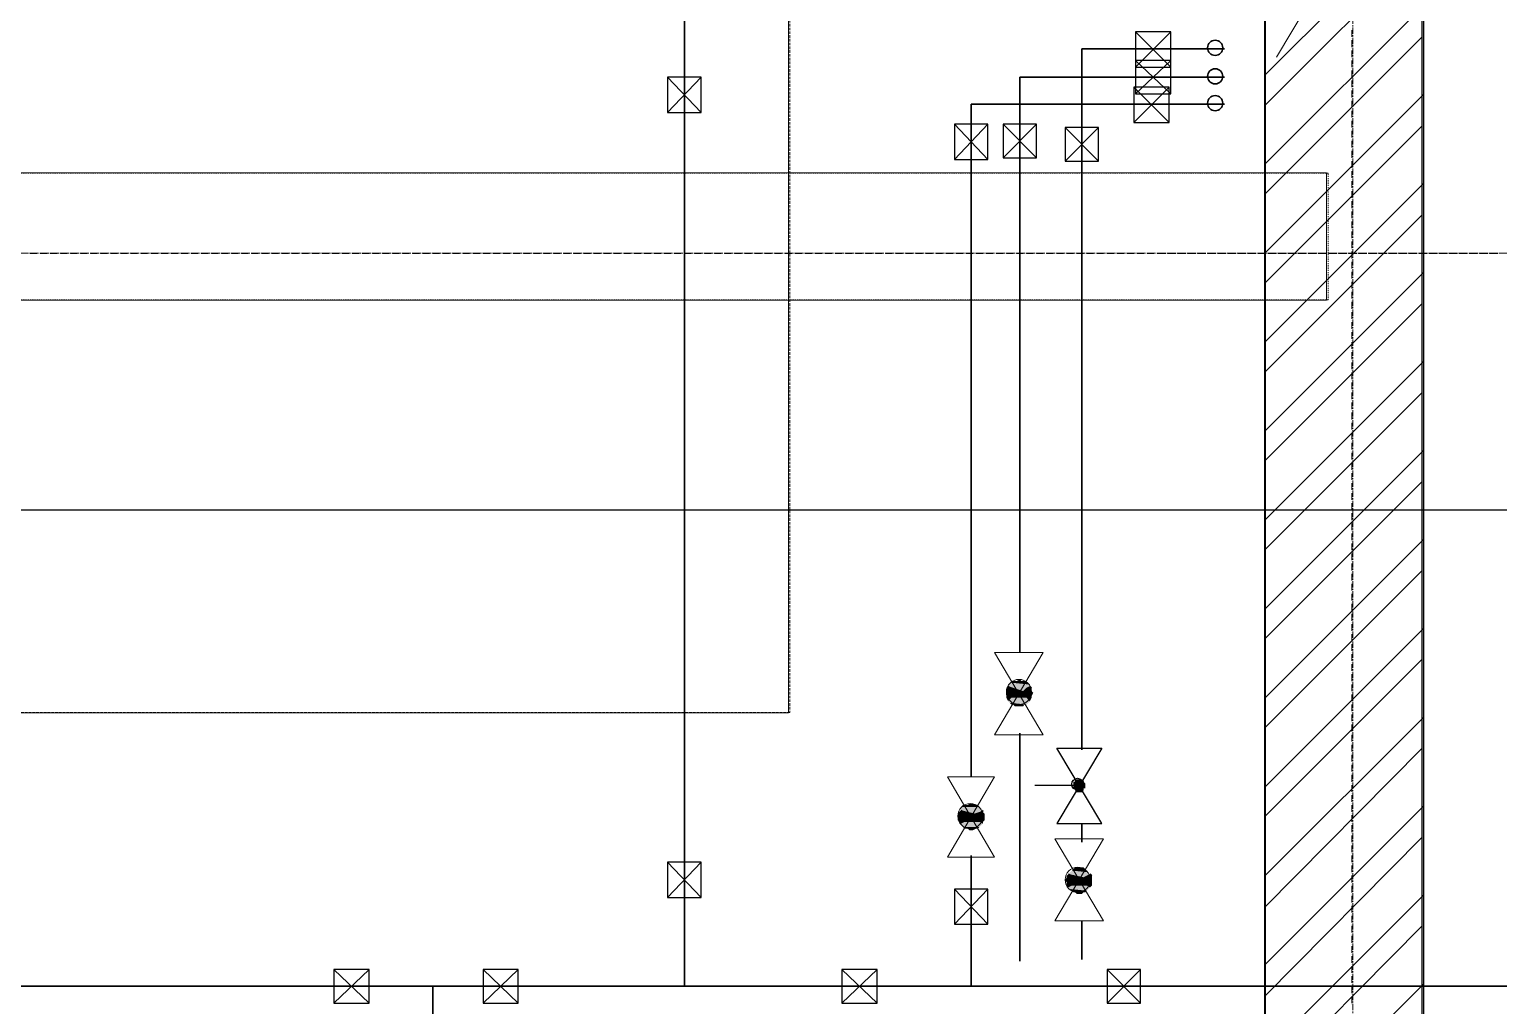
# Model space of a CAD drawing. Header units: millimetres. Extents: x -10178924 to 11692288, y -947381 to 58396.
# Drawn here: x 773618 to 777327, y -821340 to -818876 of the extents above; entities that cross this region are included whole.
import ezdxf

# ---------------------------------------------------------------- set-up
doc = ezdxf.new("R2010")
doc.units = ezdxf.units.MM
for name, pattern in [('короткая штриховая', [282.222222, 141.111111, -141.111111]), ('невидимая', [9.525, 6.35, -3.175]), ('осевая', [50.8, 31.75, -6.35, 6.35, -6.35])]:
    doc.linetypes.add(name, pattern=pattern)
for name, color, linetype, lineweight in [('PDF _0', 7, 'Continuous', 9), ('PDF _Разрезы', 7, 'Continuous', 9), ('PDF _Текст', 7, 'Continuous', 5), ('Балки.1', 7, 'Continuous', 9), ('Контур пол Подвал', 7, 'Continuous', 9), ('Размеры осевые', 153, 'Continuous', 9), ('ШТРИХОВКА', 252, 'Continuous', 15)]:
    doc.layers.add(name, color=color, linetype=linetype, lineweight=lineweight)
for name, color, linetype in [('PDF _PDF _Разрезы', 7, 'Continuous'), ('PDF _Балки.1', 7, 'Continuous'), ('PDF _В1_Арматура', 7, 'Continuous'), ('PDF _ВК_В1', 5, 'Continuous'), ('PDF _ВК_Т3', 1, 'Continuous'), ('PDF _ВК_Т4', 6, 'Continuous'), ('PDF _Стены внутр.1', 7, 'Continuous'), ('Стены внутр.1', 7, 'Continuous')]:
    doc.layers.add(name, color=color, linetype=linetype)
for name, color, linetype, true_color in [('PDF _Контур пол Подвал', 7, 'Continuous', 0xcd6928), ('PDF _Размеры осевые', 7, 'Continuous', 0x5d6970), ('PDF _штриховка', 7, 'Continuous', 0x95834a)]:
    doc.layers.add(name, color=color, linetype=linetype, true_color=true_color)

# ---------------------------------------------------------------- blocks, each defined once
blk = doc.blocks.new('A$C5282721b')
at = {"layer": 'ШТРИХОВКА', "ltscale": 100, "true_color": 0x000000, "transparency": 33554687}
h = blk.add_hatch(dxfattribs=at)
h.set_pattern_fill('ANSI31', color=18, scale=50)
h.set_pattern_definition([(45, (-81439.85, -10657.2), (-112.2532, 112.2532), [])])
h.paths.add_polyline_path([(43589.43, -43091.789), (43989.442, -43091.789), (43978.799, -41709.464), (59272.291, -41709.464), (59272.291, -41309.464), (54778.974, -41309.464), (54778.974, -37367.72), (54379.879, -37367.72), (54378.974, -41309.464), (43575.708, -41309.464)])
h.paths.add_polyline_path([(43998.193, -44162.264), (43598.195, -44162.406), (43603.498, -44917.161), (44003.486, -44916.003)])
at = {"layer": 'PDF _Разрезы', "color": 18, "lineweight": 9, "true_color": 0x000000, "transparency": 33554687}
blk.add_lwpolyline([(-11856.305, -39299.259), (62616.964, -39299.259)], dxfattribs=at)
at = {"layer": 'Балки.1', "color": 18, "linetype": 'короткая штриховая', "ltscale": 0.02, "true_color": 0x000000, "transparency": 33554687}
for p, q in [((43071.13, -38448.432), (54538.231, -38448.432)), ((54538.231, -38768.432), (54538.231, -38448.432)), ((43071.13, -38768.432), (54538.231, -38768.432))]:
    blk.add_line(p, q, dxfattribs=at)
at = {"layer": 'Контур пол Подвал', "color": 18, "linetype": 'невидимая', "true_color": 0x000000, "transparency": 33554687}
for p, q in [((53178.974, -35909.464), (53178.974, -39809.464)), ((53178.974, -39809.464), (40553.725, -39809.464))]:
    blk.add_line(p, q, dxfattribs=at)
at = {"layer": 'Размеры осевые', "color": 251, "linetype": 'осевая', "ltscale": 0.5, "transparency": 33554687}
for p, q in [((54600, -43050), (54600, -25800)), ((-9750, -38650), (62308.109, -38650)), ((-9718.727, -38650), (61848.609, -38650)), ((-9718.727, -38650), (61848.609, -38650))]:
    blk.add_line(p, q, dxfattribs=at)
at = {"layer": 'Стены внутр.1', "color": 18, "linetype": 'Continuous', "true_color": 0x000000, "transparency": 33554687, "flags": 128}
for points in [[(54378.974, -37367.72), (54378.974, -41309.464)], [(54778.974, -41309.464), (54778.974, -37367.72)]]:
    blk.add_lwpolyline(points, dxfattribs=at)

msp = doc.modelspace()

# ---------------------------------------------------------------- linework, layer by layer
at = {"layer": 'PDF _0', "lineweight": 25}
for points in [[(776410.1, -818882.2), (776499, -818971.1)], [(776499, -818882.2), (776410.1, -818971.1)], [(776410.1, -818954.2), (776499, -819038.9)], [(776499, -818954.2), (776410.1, -819038.9)], [(775229, -818996.5), (775313.7, -819085.4)], [(775313.7, -818996.5), (775229, -819085.4)], [(776405.9, -819022), (776494.8, -819110.8)], [(776494.8, -819022), (776405.9, -819110.8)], [(775952.9, -819115.1), (776037.6, -819204)], [(776037.6, -819115.1), (775952.9, -819204)], [(776075.7, -819115.1), (776160.4, -819199.7)], [(776160.4, -819115.1), (776075.7, -819199.7)], [(776232.3, -819123.6), (776317, -819208.2)], [(776317, -819123.6), (776232.3, -819208.2)], [(775229, -820977.8), (775313.7, -821066.7)], [(775313.7, -820977.8), (775229, -821066.7)], [(775952.9, -821045.5), (776037.6, -821134.4)], [(776037.6, -821045.5), (775952.9, -821134.4)], [(774386.6, -821248.7), (774475.5, -821333.4)], [(774475.5, -821248.7), (774386.6, -821333.4)], [(774763.4, -821248.7), (774852.3, -821333.4)], [(774852.3, -821248.7), (774763.4, -821333.4)], [(775669.3, -821248.7), (775758.2, -821333.4)], [(775758.2, -821248.7), (775669.3, -821333.4)], [(776338.2, -821248.7), (776422.8, -821333.4)], [(776422.8, -821248.7), (776338.2, -821333.4)]]:
    msp.add_lwpolyline(points, dxfattribs=at)
for points in [[(776410.1, -818971.2), (776499, -818971.2), (776499, -818882.3), (776410.1, -818882.3)], [(776410.1, -819038.9), (776499, -819038.9), (776499, -818954.2), (776410.1, -818954.2)], [(775229, -819085.5), (775313.7, -819085.5), (775313.7, -818996.6), (775229, -818996.6)], [(776405.9, -819110.9), (776494.8, -819110.9), (776494.8, -819022), (776405.9, -819022)], [(775952.9, -819204), (776037.6, -819204), (776037.6, -819115.1), (775952.9, -819115.1)], [(776075.7, -819199.8), (776160.4, -819199.8), (776160.4, -819115.1), (776075.7, -819115.1)], [(776232.3, -819208.2), (776317, -819208.2), (776317, -819123.6), (776232.3, -819123.6)], [(775229, -821066.7), (775313.7, -821066.7), (775313.7, -820977.8), (775229, -820977.8)], [(775952.9, -821134.4), (776037.6, -821134.4), (776037.6, -821045.5), (775952.9, -821045.5)], [(774386.6, -821333.4), (774475.5, -821333.4), (774475.5, -821248.7), (774386.6, -821248.7)], [(774763.4, -821333.4), (774852.3, -821333.4), (774852.3, -821248.7), (774763.4, -821248.7)], [(775669.3, -821333.4), (775758.2, -821333.4), (775758.2, -821248.7), (775669.3, -821248.7)], [(776338.2, -821333.4), (776422.8, -821333.4), (776422.8, -821248.7), (776338.2, -821248.7)]]:
    msp.add_lwpolyline(points, close=True, dxfattribs=at)
at = {"layer": 'PDF _PDF _Разрезы', "lineweight": 9}
msp.add_lwpolyline([(710500.9, -820088.8), (784971.2, -820088.8)], dxfattribs=at)
at = {"layer": 'PDF _Балки.1', "lineweight": 9}
msp.add_lwpolyline([(765428.8, -819237.9), (765428.8, -819559.6), (776892.3, -819559.6), (776892.3, -819237.9)], close=True, dxfattribs=at)
at = {"layer": 'PDF _В1_Арматура', "lineweight": 0}
for points in [[(776054.5, -820656), (776177.3, -820448.6), (776054.5, -820448.6)], [(776054.5, -820656), (776177.3, -820656), (776054.5, -820448.6)], [(776096.9, -820537.5), (776088.4, -820533.3), (776096.9, -820537.5)], [(776126.5, -820558.7), (776118, -820550.2), (776126.5, -820558.7)], [(776147.7, -820537.5), (776143.4, -820533.3), (776147.7, -820537.5)], [(775936, -820965.1), (776054.5, -820761.9), (775936, -820761.9)], [(775936, -820965.1), (776054.5, -820965.1), (775936, -820761.9)], [(776278.9, -820774.6), (776257.7, -820774.6), (776278.9, -820774.6)], [(776274.7, -820770.3), (776262, -820770.3), (776274.7, -820770.3)], [(776283.1, -820783), (776270.4, -820783), (776283.1, -820783)], [(776278.9, -820795.7), (776257.7, -820795.7), (776278.9, -820795.7)], [(776274.7, -820800), (776262, -820800), (776274.7, -820800)], [(775978.3, -820850.8), (775969.9, -820846.5), (775978.3, -820850.8)], [(776024.9, -820850.8), (776024.9, -820846.5), (776024.9, -820850.8)], [(776003.7, -820871.9), (775995.3, -820863.5), (776003.7, -820871.9)], [(776206.9, -821125.9), (776329.7, -820918.5), (776206.9, -820918.5)], [(776206.9, -821125.9), (776329.7, -821125.9), (776206.9, -820918.5)], [(776249.3, -821011.6), (776240.8, -821007.4), (776249.3, -821011.6)], [(776300.1, -821011.6), (776295.8, -821007.4), (776300.1, -821011.6)], [(776278.9, -821028.6), (776266.2, -821024.3), (776278.9, -821028.6)]]:
    msp.add_lwpolyline(points, dxfattribs=at)
at = {"layer": 'PDF _В1_Арматура', "lineweight": 25}
for points in [[(776211.2, -820880.4), (776325.5, -820880.4), (776211.2, -820689.9), (776325.5, -820689.9)], [(776325.5, -820689.9), (776211.2, -820880.4)], [(776156.1, -820783), (776266.2, -820783)]]:
    msp.add_lwpolyline(points, dxfattribs=at)
at = {"layer": 'PDF _В1_Арматура', "lineweight": 0}
msp.add_lwpolyline([(776270.4, -820800), (776266.2, -820800), (776270.4, -820800)], close=True, dxfattribs=at)
for centre in [(776115.9, -820548.1), (775993.2, -820861.3), (776264.1, -821022.2)]:
    msp.add_circle(centre, 31.7, dxfattribs=at)
at = {"layer": 'PDF _В1_Арматура', "lineweight": 25}
msp.add_circle((776264.1, -820780.9), 14.8, dxfattribs=at)
at = {"layer": 'PDF _В1_Арматура', "transparency": 33554559}
for points in [[(776096.9, -820524.8), (776139.2, -820529), (776092.6, -820529)], [(776101.1, -820520.6), (776135, -820524.8), (776096.9, -820524.8)], [(776135, -820524.8), (776096.9, -820524.8), (776139.2, -820529)], [(776105.3, -820520.6), (776130.7, -820520.6), (776101.1, -820520.6)], [(776130.7, -820520.6), (776101.1, -820520.6), (776135, -820524.8)], [(776109.6, -820520.6), (776126.5, -820520.6), (776105.3, -820520.6)], [(776126.5, -820520.6), (776105.3, -820520.6), (776130.7, -820520.6)], [(776118, -820516.3), (776122.3, -820520.6), (776109.6, -820520.6)], [(776122.3, -820520.6), (776109.6, -820520.6), (776126.5, -820520.6)], [(776088.4, -820533.3), (776096.9, -820537.5), (776084.2, -820537.5)], [(776096.9, -820537.5), (776084.2, -820537.5), (776105.3, -820546)], [(776084.2, -820537.5), (776105.3, -820546), (776084.2, -820546)], [(776105.3, -820546), (776084.2, -820546), (776118, -820550.2)], [(776084.2, -820546), (776118, -820550.2), (776084.2, -820550.2)], [(776118, -820550.2), (776084.2, -820550.2), (776105.3, -820558.7)], [(776084.2, -820550.2), (776105.3, -820558.7), (776084.2, -820558.7)], [(776105.3, -820558.7), (776084.2, -820558.7), (776096.9, -820562.9)], [(776084.2, -820558.7), (776096.9, -820562.9), (776084.2, -820562.9)], [(776096.9, -820562.9), (776084.2, -820562.9), (776088.4, -820571.4)], [(776092.6, -820529), (776143.4, -820533.3), (776088.4, -820533.3)], [(776143.4, -820533.3), (776088.4, -820533.3), (776126.5, -820546)], [(776088.4, -820533.3), (776126.5, -820546), (776105.3, -820546)], [(776096.9, -820562.9), (776143.4, -820571.4), (776088.4, -820571.4)], [(776139.2, -820529), (776092.6, -820529), (776143.4, -820533.3)], [(776105.3, -820558.7), (776135, -820562.9), (776096.9, -820562.9)], [(776135, -820562.9), (776096.9, -820562.9), (776143.4, -820571.4)], [(776118, -820550.2), (776118, -820550.2), (776105.3, -820546)], [(776118, -820550.2), (776105.3, -820546), (776126.5, -820546)], [(776118, -820550.2), (776126.5, -820558.7), (776105.3, -820558.7)], [(776126.5, -820558.7), (776105.3, -820558.7), (776135, -820562.9)], [(776126.5, -820546), (776151.9, -820550.2), (776118, -820550.2)], [(776151.9, -820550.2), (776118, -820550.2), (776147.7, -820558.7)], [(776118, -820550.2), (776147.7, -820558.7), (776126.5, -820558.7)], [(776135, -820537.5), (776147.7, -820546), (776126.5, -820546)], [(776147.7, -820546), (776126.5, -820546), (776151.9, -820550.2)], [(776147.7, -820558.7), (776126.5, -820558.7), (776147.7, -820562.9)], [(776126.5, -820558.7), (776147.7, -820562.9), (776135, -820562.9)], [(776143.4, -820533.3), (776147.7, -820537.5), (776135, -820537.5)], [(776147.7, -820537.5), (776135, -820537.5), (776147.7, -820546)], [(776135, -820562.9), (776147.7, -820562.9), (776143.4, -820571.4)], [(776143.4, -820571.4), (776088.4, -820571.4), (776139.2, -820575.6)], [(776088.4, -820571.4), (776139.2, -820575.6), (776092.6, -820575.6)], [(776139.2, -820575.6), (776092.6, -820575.6), (776135, -820579.8)], [(776092.6, -820575.6), (776135, -820579.8), (776096.9, -820579.8)], [(776135, -820579.8), (776096.9, -820579.8), (776130.7, -820579.8)], [(776096.9, -820579.8), (776130.7, -820579.8), (776101.1, -820579.8)], [(776130.7, -820579.8), (776101.1, -820579.8), (776126.5, -820584.1)], [(776101.1, -820579.8), (776126.5, -820584.1), (776105.3, -820584.1)], [(776126.5, -820584.1), (776105.3, -820584.1), (776122.3, -820584.1)], [(776105.3, -820584.1), (776122.3, -820584.1), (776109.6, -820584.1)], [(776122.3, -820584.1), (776109.6, -820584.1), (776118, -820584.1)], [(776253.5, -820774.6), (776257.7, -820778.8), (776253.5, -820778.8)], [(776257.7, -820774.6), (776278.9, -820774.6), (776253.5, -820774.6)], [(776278.9, -820774.6), (776253.5, -820774.6), (776274.7, -820778.8)], [(776253.5, -820774.6), (776274.7, -820778.8), (776257.7, -820778.8)], [(776257.7, -820778.8), (776253.5, -820778.8), (776262, -820783)], [(776253.5, -820778.8), (776262, -820783), (776253.5, -820783)], [(776266.2, -820783), (776266.2, -820783), (776253.5, -820783)], [(776266.2, -820783), (776253.5, -820783), (776262, -820783)], [(776266.2, -820783), (776253.5, -820783), (776262, -820787.3)], [(776253.5, -820783), (776262, -820787.3), (776253.5, -820787.3)], [(776262, -820770.3), (776278.9, -820770.3), (776257.7, -820770.3)], [(776278.9, -820770.3), (776257.7, -820770.3), (776278.9, -820774.6)], [(776257.7, -820770.3), (776278.9, -820774.6), (776257.7, -820774.6)], [(776274.7, -820778.8), (776257.7, -820778.8), (776270.4, -820783)], [(776257.7, -820778.8), (776270.4, -820783), (776262, -820783)], [(776266.2, -820770.3), (776274.7, -820770.3), (776262, -820770.3)], [(776262, -820770.3), (776274.7, -820770.3), (776274.7, -820770.3)], [(776274.7, -820770.3), (776262, -820770.3), (776278.9, -820770.3)], [(776262, -820783), (776270.4, -820783), (776266.2, -820783)], [(776266.2, -820783), (776270.4, -820787.3), (776262, -820787.3)], [(776266.2, -820770.3), (776270.4, -820770.3), (776270.4, -820770.3)], [(776270.4, -820770.3), (776266.2, -820770.3), (776274.7, -820770.3)], [(776270.4, -820783), (776283.1, -820783), (776266.2, -820783)], [(776283.1, -820783), (776266.2, -820783), (776283.1, -820787.3)], [(776266.2, -820783), (776283.1, -820787.3), (776270.4, -820787.3)], [(776274.7, -820778.8), (776283.1, -820783), (776270.4, -820783)], [(776278.9, -820774.6), (776283.1, -820778.8), (776274.7, -820778.8)], [(776283.1, -820778.8), (776274.7, -820778.8), (776283.1, -820783)], [(776262, -820787.3), (776253.5, -820787.3), (776257.7, -820791.5)], [(776253.5, -820787.3), (776257.7, -820791.5), (776253.5, -820791.5)], [(776262, -820787.3), (776278.9, -820791.5), (776253.5, -820791.5)], [(776253.5, -820791.5), (776257.7, -820791.5), (776257.7, -820791.5)], [(776278.9, -820791.5), (776253.5, -820791.5), (776278.9, -820795.7)], [(776253.5, -820791.5), (776278.9, -820795.7), (776257.7, -820795.7)], [(776257.7, -820795.7), (776278.9, -820795.7), (776278.9, -820795.7)], [(776278.9, -820795.7), (776257.7, -820795.7), (776274.7, -820800)], [(776257.7, -820795.7), (776274.7, -820800), (776262, -820800)], [(776270.4, -820787.3), (776262, -820787.3), (776278.9, -820791.5)], [(776262, -820800), (776274.7, -820800), (776274.7, -820800)], [(776274.7, -820800), (776262, -820800), (776270.4, -820800)], [(776262, -820800), (776270.4, -820800), (776266.2, -820800)], [(776283.1, -820787.3), (776270.4, -820787.3), (776283.1, -820791.5)], [(776270.4, -820787.3), (776283.1, -820791.5), (776274.7, -820791.5)], [(776274.7, -820791.5), (776283.1, -820791.5), (776278.9, -820791.5)], [(775965.6, -820850.8), (775986.8, -820855), (775961.4, -820855)], [(775986.8, -820855), (775961.4, -820855), (775995.3, -820863.5)], [(775961.4, -820855), (775995.3, -820863.5), (775961.4, -820863.5)], [(775969.9, -820846.5), (775978.3, -820850.8), (775965.6, -820850.8)], [(775978.3, -820850.8), (775965.6, -820850.8), (775986.8, -820855)], [(775974.1, -820838.1), (776020.7, -820842.3), (775969.9, -820842.3)], [(776020.7, -820842.3), (775969.9, -820842.3), (776024.9, -820846.5)], [(775969.9, -820842.3), (776024.9, -820846.5), (775969.9, -820846.5)], [(776024.9, -820846.5), (775969.9, -820846.5), (776003.7, -820855)], [(775969.9, -820846.5), (776003.7, -820855), (775986.8, -820855)], [(775978.3, -820833.8), (776016.4, -820838.1), (775974.1, -820838.1)], [(776016.4, -820838.1), (775974.1, -820838.1), (776020.7, -820842.3)], [(775986.8, -820833.8), (776012.2, -820833.8), (775978.3, -820833.8)], [(776012.2, -820833.8), (775978.3, -820833.8), (776016.4, -820838.1)], [(775991, -820829.6), (776008, -820833.8), (775986.8, -820833.8)], [(776008, -820833.8), (775986.8, -820833.8), (776012.2, -820833.8)], [(775995.3, -820863.5), (775995.3, -820863.5), (775986.8, -820855)], [(775995.3, -820863.5), (775986.8, -820855), (776003.7, -820855)], [(775995.3, -820829.6), (775999.5, -820829.6), (775991, -820829.6)], [(775999.5, -820829.6), (775991, -820829.6), (776008, -820833.8)], [(776003.7, -820855), (776029.1, -820863.5), (775995.3, -820863.5)], [(776016.4, -820850.8), (776029.1, -820855), (776003.7, -820855)], [(776029.1, -820855), (776003.7, -820855), (776029.1, -820863.5)], [(776024.9, -820846.5), (776024.9, -820850.8), (776016.4, -820850.8)], [(776024.9, -820850.8), (776016.4, -820850.8), (776029.1, -820855)], [(775995.3, -820863.5), (775961.4, -820863.5), (775986.8, -820871.9)], [(775961.4, -820863.5), (775986.8, -820871.9), (775961.4, -820871.9)], [(775986.8, -820871.9), (775961.4, -820871.9), (775978.3, -820876.2)], [(775961.4, -820871.9), (775978.3, -820876.2), (775965.6, -820876.2)], [(775978.3, -820876.2), (775965.6, -820876.2), (775969.9, -820880.4)], [(775978.3, -820876.2), (776024.9, -820880.4), (775969.9, -820880.4)], [(776024.9, -820880.4), (775969.9, -820880.4), (776020.7, -820884.6)], [(775969.9, -820880.4), (776020.7, -820884.6), (775969.9, -820884.6)], [(776020.7, -820884.6), (775969.9, -820884.6), (776016.4, -820888.9)], [(775969.9, -820884.6), (776016.4, -820888.9), (775974.1, -820888.9)], [(776016.4, -820888.9), (775974.1, -820888.9), (776012.2, -820893.1)], [(775974.1, -820888.9), (776012.2, -820893.1), (775978.3, -820893.1)], [(775986.8, -820871.9), (776016.4, -820876.2), (775978.3, -820876.2)], [(776016.4, -820876.2), (775978.3, -820876.2), (776024.9, -820880.4)], [(776012.2, -820893.1), (775978.3, -820893.1), (776008, -820893.1)], [(775978.3, -820893.1), (776008, -820893.1), (775986.8, -820893.1)], [(775995.3, -820863.5), (776003.7, -820871.9), (775986.8, -820871.9)], [(776003.7, -820871.9), (775986.8, -820871.9), (776016.4, -820876.2)], [(776008, -820893.1), (775986.8, -820893.1), (775999.5, -820897.3)], [(775986.8, -820893.1), (775999.5, -820897.3), (775991, -820897.3)], [(776029.1, -820863.5), (775995.3, -820863.5), (776029.1, -820871.9)], [(775995.3, -820863.5), (776029.1, -820871.9), (776003.7, -820871.9)], [(776029.1, -820871.9), (776003.7, -820871.9), (776024.9, -820876.2)], [(776003.7, -820871.9), (776024.9, -820876.2), (776016.4, -820876.2)], [(776016.4, -820876.2), (776024.9, -820876.2), (776024.9, -820880.4)], [(775999.5, -820897.3), (775991, -820897.3), (775995.3, -820897.3)], [(776240.8, -821007.4), (776249.3, -821011.6), (776236.6, -821011.6)], [(776245, -821003.2), (776295.8, -821007.4), (776240.8, -821007.4)], [(776295.8, -821007.4), (776240.8, -821007.4), (776278.9, -821015.9)], [(776240.8, -821007.4), (776278.9, -821015.9), (776257.7, -821015.9)], [(776249.3, -820998.9), (776291.6, -821003.2), (776245, -821003.2)], [(776291.6, -821003.2), (776245, -821003.2), (776295.8, -821007.4)], [(776253.5, -820994.7), (776287.4, -820998.9), (776249.3, -820998.9)], [(776287.4, -820998.9), (776249.3, -820998.9), (776291.6, -821003.2)], [(776257.7, -820990.5), (776283.1, -820994.7), (776253.5, -820994.7)], [(776283.1, -820994.7), (776253.5, -820994.7), (776287.4, -820998.9)], [(776262, -820990.5), (776278.9, -820990.5), (776257.7, -820990.5)], [(776278.9, -820990.5), (776257.7, -820990.5), (776283.1, -820994.7)], [(776266.2, -820990.5), (776274.7, -820990.5), (776262, -820990.5)], [(776274.7, -820990.5), (776262, -820990.5), (776278.9, -820990.5)], [(776295.8, -821007.4), (776300.1, -821011.6), (776287.4, -821011.6)], [(776236.6, -821015.9), (776266.2, -821024.3), (776232.3, -821024.3)], [(776266.2, -821024.3), (776232.3, -821024.3), (776257.7, -821028.6)], [(776232.3, -821024.3), (776257.7, -821028.6), (776236.6, -821028.6)], [(776249.3, -821011.6), (776236.6, -821011.6), (776257.7, -821015.9)], [(776236.6, -821011.6), (776257.7, -821015.9), (776236.6, -821015.9)], [(776257.7, -821015.9), (776236.6, -821015.9), (776266.2, -821024.3)], [(776257.7, -821028.6), (776236.6, -821028.6), (776249.3, -821037)], [(776236.6, -821028.6), (776249.3, -821037), (776236.6, -821037)], [(776249.3, -821037), (776236.6, -821037), (776240.8, -821041.3)], [(776249.3, -821037), (776295.8, -821041.3), (776240.8, -821041.3)], [(776295.8, -821041.3), (776240.8, -821041.3), (776291.6, -821045.5)], [(776240.8, -821041.3), (776291.6, -821045.5), (776245, -821045.5)], [(776291.6, -821045.5), (776245, -821045.5), (776287.4, -821049.7)], [(776245, -821045.5), (776287.4, -821049.7), (776249.3, -821049.7)], [(776257.7, -821028.6), (776287.4, -821037), (776249.3, -821037)], [(776287.4, -821037), (776249.3, -821037), (776295.8, -821041.3)], [(776266.2, -821024.3), (776266.2, -821024.3), (776257.7, -821015.9)], [(776266.2, -821024.3), (776257.7, -821015.9), (776278.9, -821015.9)], [(776266.2, -821024.3), (776278.9, -821028.6), (776257.7, -821028.6)], [(776278.9, -821028.6), (776257.7, -821028.6), (776287.4, -821037)], [(776278.9, -821015.9), (776300.1, -821024.3), (776266.2, -821024.3)], [(776300.1, -821024.3), (776266.2, -821024.3), (776300.1, -821028.6)], [(776266.2, -821024.3), (776300.1, -821028.6), (776278.9, -821028.6)], [(776287.4, -821011.6), (776300.1, -821015.9), (776278.9, -821015.9)], [(776300.1, -821015.9), (776278.9, -821015.9), (776300.1, -821024.3)], [(776300.1, -821028.6), (776278.9, -821028.6), (776300.1, -821037)], [(776278.9, -821028.6), (776300.1, -821037), (776287.4, -821037)], [(776300.1, -821011.6), (776287.4, -821011.6), (776300.1, -821015.9)], [(776287.4, -821037), (776300.1, -821037), (776295.8, -821041.3)], [(776287.4, -821049.7), (776249.3, -821049.7), (776283.1, -821054)], [(776249.3, -821049.7), (776283.1, -821054), (776253.5, -821054)], [(776283.1, -821054), (776253.5, -821054), (776278.9, -821054)], [(776253.5, -821054), (776278.9, -821054), (776257.7, -821054)], [(776278.9, -821054), (776257.7, -821054), (776274.7, -821058.2)], [(776257.7, -821054), (776274.7, -821058.2), (776262, -821058.2)], [(776274.7, -821058.2), (776262, -821058.2), (776266.2, -821058.2)]]:
    msp.add_solid(points, dxfattribs=at)
at = {"layer": 'PDF _ВК_В1', "lineweight": 30}
for points in [[(775271.4, -821291), (775271.4, -812934.7)], [(775995.3, -819064.3), (775995.3, -820761.8)], [(776634.5, -819064.3), (775995.3, -819064.3)], [(775995.3, -820960.8), (775995.3, -821291)], [(777942.6, -821308), (777942.6, -821291), (747493.3, -821291), (723334.4, -821291)], [(774636.4, -821291), (774636.4, -821621.2), (774636.4, -821595.8)]]:
    msp.add_lwpolyline(points, dxfattribs=at)
msp.add_circle((776611.2, -819062.2), 19.1, dxfattribs=at)
at = {"layer": 'PDF _ВК_Т3', "lineweight": 35}
for points in [[(776118, -818996.5), (776118, -820448.5)], [(776634.5, -818996.5), (776118.1, -818996.5)], [(776118, -820651.8), (776118, -821227.5)], [(776118, -820656), (776118, -821210.6)]]:
    msp.add_lwpolyline(points, dxfattribs=at)
msp.add_circle((776611.2, -818994.4), 19.1, dxfattribs=at)
at = {"layer": 'PDF _ВК_Т4', "lineweight": 35}
for points in [[(776274.7, -818924.6), (776274.7, -820694.1)], [(776634.5, -818924.6), (776274.7, -818924.6)], [(776274.7, -820880.4), (776274.7, -820927)], [(776274.7, -821125.9), (776274.7, -821223.3)]]:
    msp.add_lwpolyline(points, dxfattribs=at)
msp.add_circle((776611.2, -818922.5), 19.1, dxfattribs=at)
at = {"layer": 'PDF _Контур пол Подвал', "lineweight": 9}
msp.add_lwpolyline([(776736.1, -816702.1), (775533.9, -816702.1), (775533.9, -820600.8), (762910.5, -820600.8)], dxfattribs=at)
at = {"layer": 'PDF _Размеры осевые', "lineweight": 9}
for points in [[(776956.2, -818894.9), (776956.2, -818878)], [(776956.2, -818899.2), (776956.2, -818899.2)], [(776956.2, -818920.4), (776956.2, -818903.4)], [(776956.2, -818924.6), (776956.2, -818924.6)], [(776956.2, -818945.7), (776956.2, -818928.8)], [(776956.2, -818950), (776956.2, -818950)], [(776956.2, -818971.2), (776956.2, -818954.2)], [(776956.2, -818975.4), (776956.2, -818975.4)], [(776956.2, -818996.5), (776956.2, -818979.6)], [(776956.2, -819000.8), (776956.2, -819000.8)], [(776956.2, -819022), (776956.2, -819005)], [(776956.2, -819026.2), (776956.2, -819026.2)], [(776956.2, -819047.4), (776956.2, -819030.4)], [(776956.2, -819051.6), (776956.2, -819051.6)], [(776956.2, -819072.8), (776956.2, -819055.8)], [(776956.2, -819077), (776956.2, -819077)], [(776956.2, -819098.2), (776956.2, -819081.2)], [(776956.2, -819102.4), (776956.2, -819102.4)], [(776956.2, -819123.6), (776956.2, -819106.6)], [(776956.2, -819127.8), (776956.2, -819127.8)], [(776956.2, -819149), (776956.2, -819132)], [(776956.2, -819153.2), (776956.2, -819153.2)], [(776956.2, -819174.4), (776956.2, -819157.4)], [(776956.2, -819178.6), (776956.2, -819178.6)], [(776956.2, -819199.8), (776956.2, -819182.8)], [(776956.2, -819204), (776956.2, -819204)], [(776956.2, -819225.2), (776956.2, -819208.2)], [(776956.2, -819229.4), (776956.2, -819229.4)], [(776956.2, -819250.6), (776956.2, -819233.6)], [(776956.2, -819254.8), (776956.2, -819254.8)], [(776956.2, -819276), (776956.2, -819259)], [(776956.2, -819280.2), (776956.2, -819280.2)], [(776956.2, -819301.4), (776956.2, -819284.4)], [(776956.2, -819305.6), (776956.2, -819305.6)], [(776956.2, -819326.8), (776956.2, -819309.8)], [(776956.2, -819331), (776956.2, -819331)], [(776956.2, -819352.2), (776956.2, -819335.2)], [(776956.2, -819356.4), (776956.2, -819356.4)], [(776956.2, -819377.6), (776956.2, -819360.6)], [(776956.2, -819381.8), (776956.2, -819381.8)], [(776956.2, -819403), (776956.2, -819386)], [(776956.2, -819407.2), (776956.2, -819407.2)], [(776956.2, -819428.4), (776956.2, -819411.4)], [(773620.3, -819441.1), (773637.3, -819441.1)], [(773641.5, -819441.1), (773641.5, -819441.1)], [(773645.7, -819441.1), (773662.7, -819441.1)], [(773666.9, -819441.1), (773666.9, -819441.1)], [(773671.1, -819441.1), (773688.1, -819441.1)], [(773692.3, -819441.1), (773692.3, -819441.1)], [(773696.6, -819441.1), (773713.5, -819441.1)], [(773717.7, -819441.1), (773717.7, -819441.1)], [(773722, -819441.1), (773738.9, -819441.1)], [(773743.1, -819441.1), (773743.1, -819441.1)], [(773747.3, -819441.1), (773764.3, -819441.1)], [(773768.5, -819441.1), (773768.5, -819441.1)], [(773772.7, -819441.1), (773789.7, -819441.1)], [(773793.9, -819441.1), (773793.9, -819441.1)], [(773798.1, -819441.1), (773815.1, -819441.1)], [(773819.3, -819441.1), (773819.3, -819441.1)], [(773823.6, -819441.1), (773840.5, -819441.1)], [(773844.7, -819441.1), (773844.7, -819441.1)], [(773849, -819441.1), (773865.9, -819441.1)], [(773870.1, -819441.1), (773870.1, -819441.1)], [(773874.3, -819441.1), (773891.3, -819441.1)], [(773895.5, -819441.1), (773895.5, -819441.1)], [(773899.8, -819441.1), (773916.7, -819441.1)], [(773920.9, -819441.1), (773920.9, -819441.1)], [(773925.2, -819441.1), (773942.1, -819441.1)], [(773946.3, -819441.1), (773946.3, -819441.1)], [(773950.6, -819441.1), (773967.5, -819441.1)], [(773971.7, -819441.1), (773971.7, -819441.1)], [(773976, -819441.1), (773992.9, -819441.1)], [(773997.1, -819441.1), (773997.1, -819441.1)], [(774001.3, -819441.1), (774018.3, -819441.1)], [(774022.5, -819441.1), (774022.5, -819441.1)], [(774026.8, -819441.1), (774043.7, -819441.1)], [(774047.9, -819441.1), (774047.9, -819441.1)], [(774052.2, -819441.1), (774069.1, -819441.1)], [(774073.3, -819441.1), (774073.3, -819441.1)], [(774077.6, -819441.1), (774094.5, -819441.1)], [(774098.7, -819441.1), (774098.7, -819441.1)], [(774103, -819441.1), (774119.9, -819441.1)], [(774124.1, -819441.1), (774124.1, -819441.1)], [(774128.4, -819441.1), (774145.3, -819441.1)], [(774149.5, -819441.1), (774149.5, -819441.1)], [(774153.8, -819441.1), (774170.7, -819441.1)], [(774174.9, -819441.1), (774174.9, -819441.1)], [(774179.2, -819441.1), (774196.1, -819441.1)], [(774200.3, -819441.1), (774200.3, -819441.1)], [(774204.6, -819441.1), (774221.5, -819441.1)], [(774225.7, -819441.1), (774225.7, -819441.1)], [(774230, -819441.1), (774246.9, -819441.1)], [(774251.1, -819441.1), (774251.1, -819441.1)], [(774255.4, -819441.1), (774272.3, -819441.1)], [(774276.5, -819441.1), (774276.5, -819441.1)], [(774280.8, -819441.1), (774297.7, -819441.1)], [(774301.9, -819441.1), (774301.9, -819441.1)], [(774306.2, -819441.1), (774323.1, -819441.1)], [(774327.3, -819441.1), (774327.3, -819441.1)], [(774331.6, -819441.1), (774348.5, -819441.1)], [(774352.7, -819441.1), (774352.7, -819441.1)], [(774357, -819441.1), (774373.9, -819441.1)], [(774378.1, -819441.1), (774378.1, -819441.1)], [(774382.4, -819441.1), (774399.3, -819441.1)], [(774403.5, -819441.1), (774403.5, -819441.1)], [(774407.8, -819441.1), (774424.7, -819441.1)], [(774428.9, -819441.1), (774428.9, -819441.1)], [(774433.2, -819441.1), (774450.1, -819441.1)], [(774454.3, -819441.1), (774454.3, -819441.1)], [(774458.6, -819441.1), (774475.5, -819441.1)], [(774479.7, -819441.1), (774479.7, -819441.1)], [(774484, -819441.1), (774500.9, -819441.1)], [(774505.1, -819441.1), (774505.1, -819441.1)], [(774509.4, -819441.1), (774526.3, -819441.1)], [(774530.5, -819441.1), (774530.5, -819441.1)], [(774534.8, -819441.1), (774551.7, -819441.1)], [(774555.9, -819441.1), (774555.9, -819441.1)], [(774560.2, -819441.1), (774577.1, -819441.1)], [(774581.3, -819441.1), (774581.3, -819441.1)], [(774585.6, -819441.1), (774602.5, -819441.1)], [(774606.7, -819441.1), (774606.7, -819441.1)], [(774611, -819441.1), (774627.9, -819441.1)], [(774632.1, -819441.1), (774632.1, -819441.1)], [(774636.4, -819441.1), (774653.3, -819441.1)], [(774657.5, -819441.1), (774657.5, -819441.1)], [(774661.8, -819441.1), (774678.7, -819441.1)], [(774682.9, -819441.1), (774682.9, -819441.1)], [(774687.2, -819441.1), (774704.1, -819441.1)], [(774708.3, -819441.1), (774708.3, -819441.1)], [(774712.6, -819441.1), (774729.5, -819441.1)], [(774733.7, -819441.1), (774733.7, -819441.1)], [(774738, -819441.1), (774754.9, -819441.1)], [(774759.1, -819441.1), (774759.1, -819441.1)], [(774763.4, -819441.1), (774780.3, -819441.1)], [(774784.5, -819441.1), (774784.5, -819441.1)], [(774788.8, -819441.1), (774805.7, -819441.1)], [(774809.9, -819441.1), (774809.9, -819441.1)], [(774814.2, -819441.1), (774831.1, -819441.1)], [(774835.3, -819441.1), (774835.3, -819441.1)], [(774839.6, -819441.1), (774856.5, -819441.1)], [(774860.7, -819441.1), (774860.7, -819441.1)], [(774865, -819441.1), (774881.9, -819441.1)], [(774886.1, -819441.1), (774886.1, -819441.1)], [(774890.4, -819441.1), (774907.3, -819441.1)], [(774911.5, -819441.1), (774911.5, -819441.1)], [(774915.8, -819441.1), (774932.7, -819441.1)], [(774936.9, -819441.1), (774936.9, -819441.1)], [(774941.2, -819441.1), (774958.1, -819441.1)], [(774962.3, -819441.1), (774962.3, -819441.1)], [(774966.6, -819441.1), (774983.5, -819441.1)], [(774987.7, -819441.1), (774987.7, -819441.1)], [(774992, -819441.1), (775008.9, -819441.1)], [(775013.1, -819441.1), (775013.1, -819441.1)], [(775017.4, -819441.1), (775034.3, -819441.1)], [(775038.5, -819441.1), (775038.5, -819441.1)], [(775042.8, -819441.1), (775059.7, -819441.1)], [(775063.9, -819441.1), (775063.9, -819441.1)], [(775068.2, -819441.1), (775085.1, -819441.1)], [(775089.3, -819441.1), (775089.3, -819441.1)], [(775093.6, -819441.1), (775110.5, -819441.1)], [(775114.7, -819441.1), (775114.7, -819441.1)], [(775119, -819441.1), (775135.9, -819441.1)], [(775140.1, -819441.1), (775140.1, -819441.1)], [(775144.4, -819441.1), (775161.3, -819441.1)], [(775165.5, -819441.1), (775165.5, -819441.1)], [(775169.8, -819441.1), (775186.7, -819441.1)], [(775190.9, -819441.1), (775190.9, -819441.1)], [(775195.2, -819441.1), (775212.1, -819441.1)], [(775216.3, -819441.1), (775216.3, -819441.1)], [(775220.6, -819441.1), (775237.5, -819441.1)], [(775241.7, -819441.1), (775241.7, -819441.1)], [(775246, -819441.1), (775262.9, -819441.1)], [(775267.1, -819441.1), (775267.1, -819441.1)], [(775271.4, -819441.1), (775288.3, -819441.1)], [(775292.5, -819441.1), (775292.5, -819441.1)], [(775296.8, -819441.1), (775313.7, -819441.1)], [(775317.9, -819441.1), (775317.9, -819441.1)], [(775322.2, -819441.1), (775339.1, -819441.1)], [(775343.3, -819441.1), (775343.3, -819441.1)], [(775347.6, -819441.1), (775364.5, -819441.1)], [(775368.7, -819441.1), (775368.7, -819441.1)], [(775373, -819441.1), (775389.9, -819441.1)], [(775394.1, -819441.1), (775394.1, -819441.1)], [(775398.4, -819441.1), (775415.3, -819441.1)], [(775419.5, -819441.1), (775419.5, -819441.1)], [(775423.8, -819441.1), (775440.7, -819441.1)], [(775444.9, -819441.1), (775444.9, -819441.1)], [(775449.2, -819441.1), (775466.1, -819441.1)], [(775470.3, -819441.1), (775470.3, -819441.1)], [(775474.6, -819441.1), (775491.5, -819441.1)], [(775495.7, -819441.1), (775495.7, -819441.1)], [(775500, -819441.1), (775516.9, -819441.1)], [(775521.1, -819441.1), (775521.1, -819441.1)], [(775525.4, -819441.1), (775542.3, -819441.1)], [(775546.5, -819441.1), (775546.5, -819441.1)], [(775550.8, -819441.1), (775567.7, -819441.1)], [(775571.9, -819441.1), (775571.9, -819441.1)], [(775576.2, -819441.1), (775593.1, -819441.1)], [(775597.3, -819441.1), (775597.3, -819441.1)], [(775601.6, -819441.1), (775618.5, -819441.1)], [(775622.7, -819441.1), (775622.7, -819441.1)], [(775627, -819441.1), (775643.9, -819441.1)], [(775648.1, -819441.1), (775648.1, -819441.1)], [(775652.4, -819441.1), (775669.3, -819441.1)], [(775673.5, -819441.1), (775673.5, -819441.1)], [(775677.8, -819441.1), (775694.7, -819441.1)], [(775698.9, -819441.1), (775698.9, -819441.1)], [(775703.2, -819441.1), (775720.1, -819441.1)], [(775724.3, -819441.1), (775724.3, -819441.1)], [(775728.6, -819441.1), (775745.5, -819441.1)], [(775749.7, -819441.1), (775749.7, -819441.1)], [(775754, -819441.1), (775770.9, -819441.1)], [(775775.1, -819441.1), (775775.1, -819441.1)], [(775779.4, -819441.1), (775796.3, -819441.1)], [(775800.5, -819441.1), (775800.5, -819441.1)], [(775804.8, -819441.1), (775821.7, -819441.1)], [(775825.9, -819441.1), (775825.9, -819441.1)], [(775830.2, -819441.1), (775847.1, -819441.1)], [(775851.3, -819441.1), (775851.3, -819441.1)], [(775855.6, -819441.1), (775872.5, -819441.1)], [(775876.7, -819441.1), (775876.7, -819441.1)], [(775881, -819441.1), (775897.9, -819441.1)], [(775902.1, -819441.1), (775902.1, -819441.1)], [(775906.4, -819441.1), (775923.3, -819441.1)], [(775927.5, -819441.1), (775927.5, -819441.1)], [(775931.8, -819441.1), (775948.7, -819441.1)], [(775952.9, -819441.1), (775952.9, -819441.1)], [(775957.2, -819441.1), (775974.1, -819441.1)], [(775978.3, -819441.1), (775978.3, -819441.1)], [(775982.6, -819441.1), (775999.5, -819441.1)], [(776003.7, -819441.1), (776003.7, -819441.1)], [(776008, -819441.1), (776024.9, -819441.1)], [(776029.1, -819441.1), (776029.1, -819441.1)], [(776033.4, -819441.1), (776050.3, -819441.1)], [(776054.5, -819441.1), (776054.5, -819441.1)], [(776058.8, -819441.1), (776075.7, -819441.1)], [(776079.9, -819441.1), (776079.9, -819441.1)], [(776084.2, -819441.1), (776101.1, -819441.1)], [(776105.3, -819441.1), (776105.3, -819441.1)], [(776109.6, -819441.1), (776126.5, -819441.1)], [(776130.7, -819441.1), (776130.7, -819441.1)], [(776135, -819441.1), (776151.9, -819441.1)], [(776156.1, -819441.1), (776156.1, -819441.1)], [(776160.4, -819441.1), (776177.3, -819441.1)], [(776181.5, -819441.1), (776181.5, -819441.1)], [(776185.8, -819441.1), (776202.7, -819441.1)], [(776206.9, -819441.1), (776206.9, -819441.1)], [(776211.2, -819441.1), (776228.1, -819441.1)], [(776232.3, -819441.1), (776232.3, -819441.1)], [(776236.6, -819441.1), (776253.5, -819441.1)], [(776257.7, -819441.1), (776257.7, -819441.1)], [(776262, -819441.1), (776278.9, -819441.1)], [(776283.1, -819441.1), (776283.1, -819441.1)], [(776287.4, -819441.1), (776304.3, -819441.1)], [(776308.5, -819441.1), (776308.5, -819441.1)], [(776312.8, -819441.1), (776329.7, -819441.1)], [(776333.9, -819441.1), (776333.9, -819441.1)], [(776338.2, -819441.1), (776355.1, -819441.1)], [(776359.3, -819441.1), (776359.3, -819441.1)], [(776363.6, -819441.1), (776380.5, -819441.1)], [(776384.7, -819441.1), (776384.7, -819441.1)], [(776389, -819441.1), (776405.9, -819441.1)], [(776410.1, -819441.1), (776410.1, -819441.1)], [(776414.4, -819441.1), (776431.3, -819441.1)], [(776435.5, -819441.1), (776435.5, -819441.1)], [(776439.8, -819441.1), (776456.7, -819441.1)], [(776460.9, -819441.1), (776460.9, -819441.1)], [(776465.2, -819441.1), (776482.1, -819441.1), (776486.3, -819441.1)], [(776490.6, -819441.1), (776507.5, -819441.1), (776511.7, -819441.1)], [(776516, -819441.1), (776532.9, -819441.1), (776537.1, -819441.1)], [(776541.4, -819441.1), (776558.3, -819441.1), (776562.5, -819441.1)], [(776566.8, -819441.1), (776583.7, -819441.1), (776587.9, -819441.1)], [(776592.2, -819441.1), (776609.1, -819441.1), (776613.3, -819441.1)], [(776617.6, -819441.1), (776634.5, -819441.1), (776638.7, -819441.1)], [(776643, -819441.1), (776659.9, -819441.1), (776664.1, -819441.1)], [(776668.4, -819441.1), (776685.3, -819441.1), (776689.5, -819441.1)], [(776693.8, -819441.1), (776710.7, -819441.1), (776714.9, -819441.1)], [(776719.2, -819441.1), (776736.1, -819441.1), (776740.3, -819441.1)], [(776744.6, -819441.1), (776761.5, -819441.1), (776765.7, -819441.1)], [(776770, -819441.1), (776786.9, -819441.1), (776791.1, -819441.1)], [(776795.4, -819441.1), (776812.3, -819441.1), (776816.5, -819441.1)], [(776820.8, -819441.1), (776837.7, -819441.1), (776841.9, -819441.1)], [(776846.2, -819441.1), (776863.1, -819441.1), (776867.3, -819441.1)], [(776871.6, -819441.1), (776888.5, -819441.1), (776892.7, -819441.1)], [(776897, -819441.1), (776913.9, -819441.1), (776918.1, -819441.1)], [(776922.4, -819441.1), (776939.3, -819441.1), (776943.5, -819441.1)], [(776947.8, -819441.1), (776964.7, -819441.1), (776968.9, -819441.1)], [(776956.2, -819432.6), (776956.2, -819432.6)], [(776956.2, -819453.8), (776956.2, -819436.8)], [(776973.2, -819441.1), (776990.1, -819441.1), (776994.3, -819441.1)], [(776998.6, -819441.1), (777015.5, -819441.1), (777019.7, -819441.1)], [(777024, -819441.1), (777040.9, -819441.1), (777045.1, -819441.1)], [(777049.4, -819441.1), (777066.3, -819441.1), (777070.5, -819441.1)], [(777074.8, -819441.1), (777091.7, -819441.1), (777095.9, -819441.1)], [(777100.2, -819441.1), (777117.1, -819441.1), (777121.3, -819441.1)], [(777125.6, -819441.1), (777142.5, -819441.1), (777146.7, -819441.1)], [(777151, -819441.1), (777167.9, -819441.1), (777172.1, -819441.1)], [(777176.4, -819441.1), (777193.3, -819441.1), (777197.5, -819441.1)], [(777201.8, -819441.1), (777218.7, -819441.1), (777222.9, -819441.1)], [(777227.2, -819441.1), (777244.1, -819441.1), (777248.3, -819441.1)], [(777252.6, -819441.1), (777269.5, -819441.1), (777273.7, -819441.1)], [(777278, -819441.1), (777294.9, -819441.1), (777299.1, -819441.1)], [(777303.4, -819441.1), (777320.3, -819441.1), (777324.5, -819441.1)], [(776956.2, -819458), (776956.2, -819458)], [(776956.2, -819479.2), (776956.2, -819462.2)], [(776956.2, -819483.4), (776956.2, -819483.4)], [(776956.2, -819504.6), (776956.2, -819487.6)], [(776956.2, -819508.8), (776956.2, -819508.8)], [(776956.2, -819530), (776956.2, -819513)], [(776956.2, -819534.2), (776956.2, -819534.2)], [(776956.2, -819555.4), (776956.2, -819538.4)], [(776956.2, -819559.6), (776956.2, -819559.6)], [(776956.2, -819580.8), (776956.2, -819563.8)], [(776956.2, -819585), (776956.2, -819585)], [(776956.2, -819606.2), (776956.2, -819589.2)], [(776956.2, -819610.4), (776956.2, -819610.4)], [(776956.2, -819631.6), (776956.2, -819614.6)], [(776956.2, -819635.8), (776956.2, -819635.8)], [(776956.2, -819657), (776956.2, -819640)], [(776956.2, -819661.2), (776956.2, -819661.2)], [(776956.2, -819682.4), (776956.2, -819665.4)], [(776956.2, -819686.6), (776956.2, -819686.6)], [(776956.2, -819707.8), (776956.2, -819690.8)], [(776956.2, -819712), (776956.2, -819712)], [(776956.2, -819733.2), (776956.2, -819716.2)], [(776956.2, -819737.4), (776956.2, -819737.4)], [(776956.2, -819758.6), (776956.2, -819741.6)], [(776956.2, -819762.8), (776956.2, -819762.8)], [(776956.2, -819784), (776956.2, -819767)], [(776956.2, -819788.2), (776956.2, -819788.2)], [(776956.2, -819809.4), (776956.2, -819792.4)], [(776956.2, -819813.6), (776956.2, -819813.6)], [(776956.2, -819834.8), (776956.2, -819817.8)], [(776956.2, -819839), (776956.2, -819839)], [(776956.2, -819860.2), (776956.2, -819843.2)], [(776956.2, -819864.4), (776956.2, -819864.4)], [(776956.2, -819885.6), (776956.2, -819868.6)], [(776956.2, -819889.8), (776956.2, -819889.8)], [(776956.2, -819911), (776956.2, -819894)], [(776956.2, -819915.2), (776956.2, -819915.2)], [(776956.2, -819936.4), (776956.2, -819919.4)], [(776956.2, -819940.6), (776956.2, -819940.6)], [(776956.2, -819961.8), (776956.2, -819944.8)], [(776956.2, -819966), (776956.2, -819966)], [(776956.2, -819987.2), (776956.2, -819970.2)], [(776956.2, -819991.4), (776956.2, -819991.4)], [(776956.2, -820012.6), (776956.2, -819995.6)], [(776956.2, -820016.8), (776956.2, -820016.8)], [(776956.2, -820038), (776956.2, -820021)], [(776956.2, -820042.2), (776956.2, -820042.2)], [(776956.2, -820063.4), (776956.2, -820046.4)], [(776956.2, -820067.6), (776956.2, -820067.6)], [(776956.2, -820088.8), (776956.2, -820071.8)], [(776956.2, -820093), (776956.2, -820093)], [(776956.2, -820114.2), (776956.2, -820097.2)], [(776956.2, -820118.4), (776956.2, -820118.4)], [(776956.2, -820139.6), (776956.2, -820122.6)], [(776956.2, -820143.8), (776956.2, -820143.8)], [(776956.2, -820165), (776956.2, -820148)], [(776956.2, -820169.2), (776956.2, -820169.2)], [(776956.2, -820190.4), (776956.2, -820173.4)], [(776956.2, -820194.6), (776956.2, -820194.6)], [(776956.2, -820215.8), (776956.2, -820198.8)], [(776956.2, -820220), (776956.2, -820220)], [(776956.2, -820241.2), (776956.2, -820224.2)], [(776956.2, -820245.4), (776956.2, -820245.4)], [(776956.2, -820266.6), (776956.2, -820249.6)], [(776956.2, -820270.8), (776956.2, -820270.8)], [(776956.2, -820292), (776956.2, -820275)], [(776956.2, -820296.2), (776956.2, -820296.2)], [(776956.2, -820317.4), (776956.2, -820300.4)], [(776956.2, -820321.6), (776956.2, -820321.6)], [(776956.2, -820342.8), (776956.2, -820325.8)], [(776956.2, -820347), (776956.2, -820347)], [(776956.2, -820368.2), (776956.2, -820351.2)], [(776956.2, -820372.4), (776956.2, -820372.4)], [(776956.2, -820393.6), (776956.2, -820376.6)], [(776956.2, -820397.8), (776956.2, -820397.8)], [(776956.2, -820419), (776956.2, -820402)], [(776956.2, -820423.2), (776956.2, -820423.2)], [(776956.2, -820444.4), (776956.2, -820427.4)], [(776956.2, -820448.6), (776956.2, -820448.6)], [(776956.2, -820469.8), (776956.2, -820452.8)], [(776956.2, -820474), (776956.2, -820474)], [(776956.2, -820495.2), (776956.2, -820478.2)], [(776956.2, -820499.4), (776956.2, -820499.4)], [(776956.2, -820520.6), (776956.2, -820503.6)], [(776956.2, -820524.8), (776956.2, -820524.8)], [(776956.2, -820546), (776956.2, -820529)], [(776956.2, -820550.2), (776956.2, -820550.2)], [(776956.2, -820571.4), (776956.2, -820554.4)], [(776956.2, -820575.6), (776956.2, -820575.6)], [(776956.2, -820596.8), (776956.2, -820579.8)], [(776956.2, -820601), (776956.2, -820601)], [(776956.2, -820622.2), (776956.2, -820605.2)], [(776956.2, -820626.4), (776956.2, -820626.4)], [(776956.2, -820647.6), (776956.2, -820630.6)], [(776956.2, -820651.8), (776956.2, -820651.8)], [(776956.2, -820673), (776956.2, -820656)], [(776956.2, -820677.2), (776956.2, -820677.2)], [(776956.2, -820698.4), (776956.2, -820681.4)], [(776956.2, -820702.6), (776956.2, -820702.6)], [(776956.2, -820723.8), (776956.2, -820706.8)], [(776956.2, -820728), (776956.2, -820728)], [(776956.2, -820749.2), (776956.2, -820732.2)], [(776956.2, -820753.4), (776956.2, -820753.4)], [(776956.2, -820774.6), (776956.2, -820757.6)], [(776956.2, -820778.8), (776956.2, -820778.8)], [(776956.2, -820800), (776956.2, -820783)], [(776956.2, -820804.2), (776956.2, -820804.2)], [(776956.2, -820825.4), (776956.2, -820808.4)], [(776956.2, -820829.6), (776956.2, -820829.6)], [(776956.2, -820850.8), (776956.2, -820833.8)], [(776956.2, -820855), (776956.2, -820855)], [(776956.2, -820876.2), (776956.2, -820859.2)], [(776956.2, -820880.4), (776956.2, -820880.4)], [(776956.2, -820901.6), (776956.2, -820884.6)], [(776956.2, -820905.8), (776956.2, -820905.8)], [(776956.2, -820927), (776956.2, -820910)], [(776956.2, -820931.2), (776956.2, -820931.2)], [(776956.2, -820952.4), (776956.2, -820935.4)], [(776956.2, -820956.6), (776956.2, -820956.6)], [(776956.2, -820977.8), (776956.2, -820960.8)], [(776956.2, -820982), (776956.2, -820982)], [(776956.2, -821003.2), (776956.2, -820986.2)], [(776956.2, -821007.4), (776956.2, -821007.4)], [(776956.2, -821028.6), (776956.2, -821011.6)], [(776956.2, -821032.8), (776956.2, -821032.8)], [(776956.2, -821054), (776956.2, -821037)], [(776956.2, -821058.2), (776956.2, -821058.2)], [(776956.2, -821079.4), (776956.2, -821062.4)], [(776956.2, -821083.6), (776956.2, -821083.6)], [(776956.2, -821104.8), (776956.2, -821087.8)], [(776956.2, -821109), (776956.2, -821109)], [(776956.2, -821130.2), (776956.2, -821113.2)], [(776956.2, -821134.4), (776956.2, -821134.4)], [(776956.2, -821155.6), (776956.2, -821138.6)], [(776956.2, -821159.8), (776956.2, -821159.8)], [(776956.2, -821181), (776956.2, -821164)], [(776956.2, -821185.2), (776956.2, -821185.2)], [(776956.2, -821206.4), (776956.2, -821189.4)], [(776956.2, -821210.6), (776956.2, -821210.6)], [(776956.2, -821231.8), (776956.2, -821214.8)], [(776956.2, -821236), (776956.2, -821236)], [(776956.2, -821257.2), (776956.2, -821240.2)], [(776956.2, -821261.4), (776956.2, -821261.4)], [(776956.2, -821282.6), (776956.2, -821265.6)], [(776956.2, -821286.8), (776956.2, -821286.8)], [(776956.2, -821308), (776956.2, -821291)], [(776956.2, -821312.2), (776956.2, -821312.2)], [(776956.2, -821333.4), (776956.2, -821316.4)], [(776956.2, -821337.6), (776956.2, -821337.6)]]:
    msp.add_lwpolyline(points, dxfattribs=at)
at = {"layer": 'PDF _Стены внутр.1', "lineweight": 25}
for points in [[(776736.1, -818158.3), (776736.1, -822099.4)], [(777134, -822099.6), (777134, -818158.5)]]:
    msp.add_lwpolyline(points, dxfattribs=at)
at = {"layer": 'PDF _Текст'}
msp.add_lwpolyline([(776765.7, -818945.7), (777972.2, -816926.5), (778073.8, -816926.5), (780275.1, -816926.5)], dxfattribs=at)
at = {"layer": 'PDF _штриховка', "color": 251, "lineweight": 5, "true_color": 0x636466}
for points in [[(776736.1, -819068.5), (777134, -818670.6)], [(776736.1, -819292.9), (777134, -818895)], [(776736.1, -819517.3), (777134, -819119.3)], [(776736.1, -819741.6), (777134, -819343.7)], [(776736.1, -819966), (777134, -819568.1)], [(776736.1, -820190.4), (777134, -819792.4)], [(776736.1, -820414.7), (777134, -820016.8)], [(776736.1, -820639.1), (777134, -820241.2)], [(776736.1, -820863.5), (777134, -820465.5)], [(776736.1, -821092.1), (777134, -820689.9)], [(776736.1, -821316.4), (777134, -820914.3)], [(776736.1, -821540.8), (777134, -821138.6)]]:
    msp.add_lwpolyline(points, dxfattribs=at)

# ---------------------------------------------------------------- block references
msp.add_blockref('A$C5282721b', (722358.6, -780790.4))

doc.saveas('drawing.dxf')
